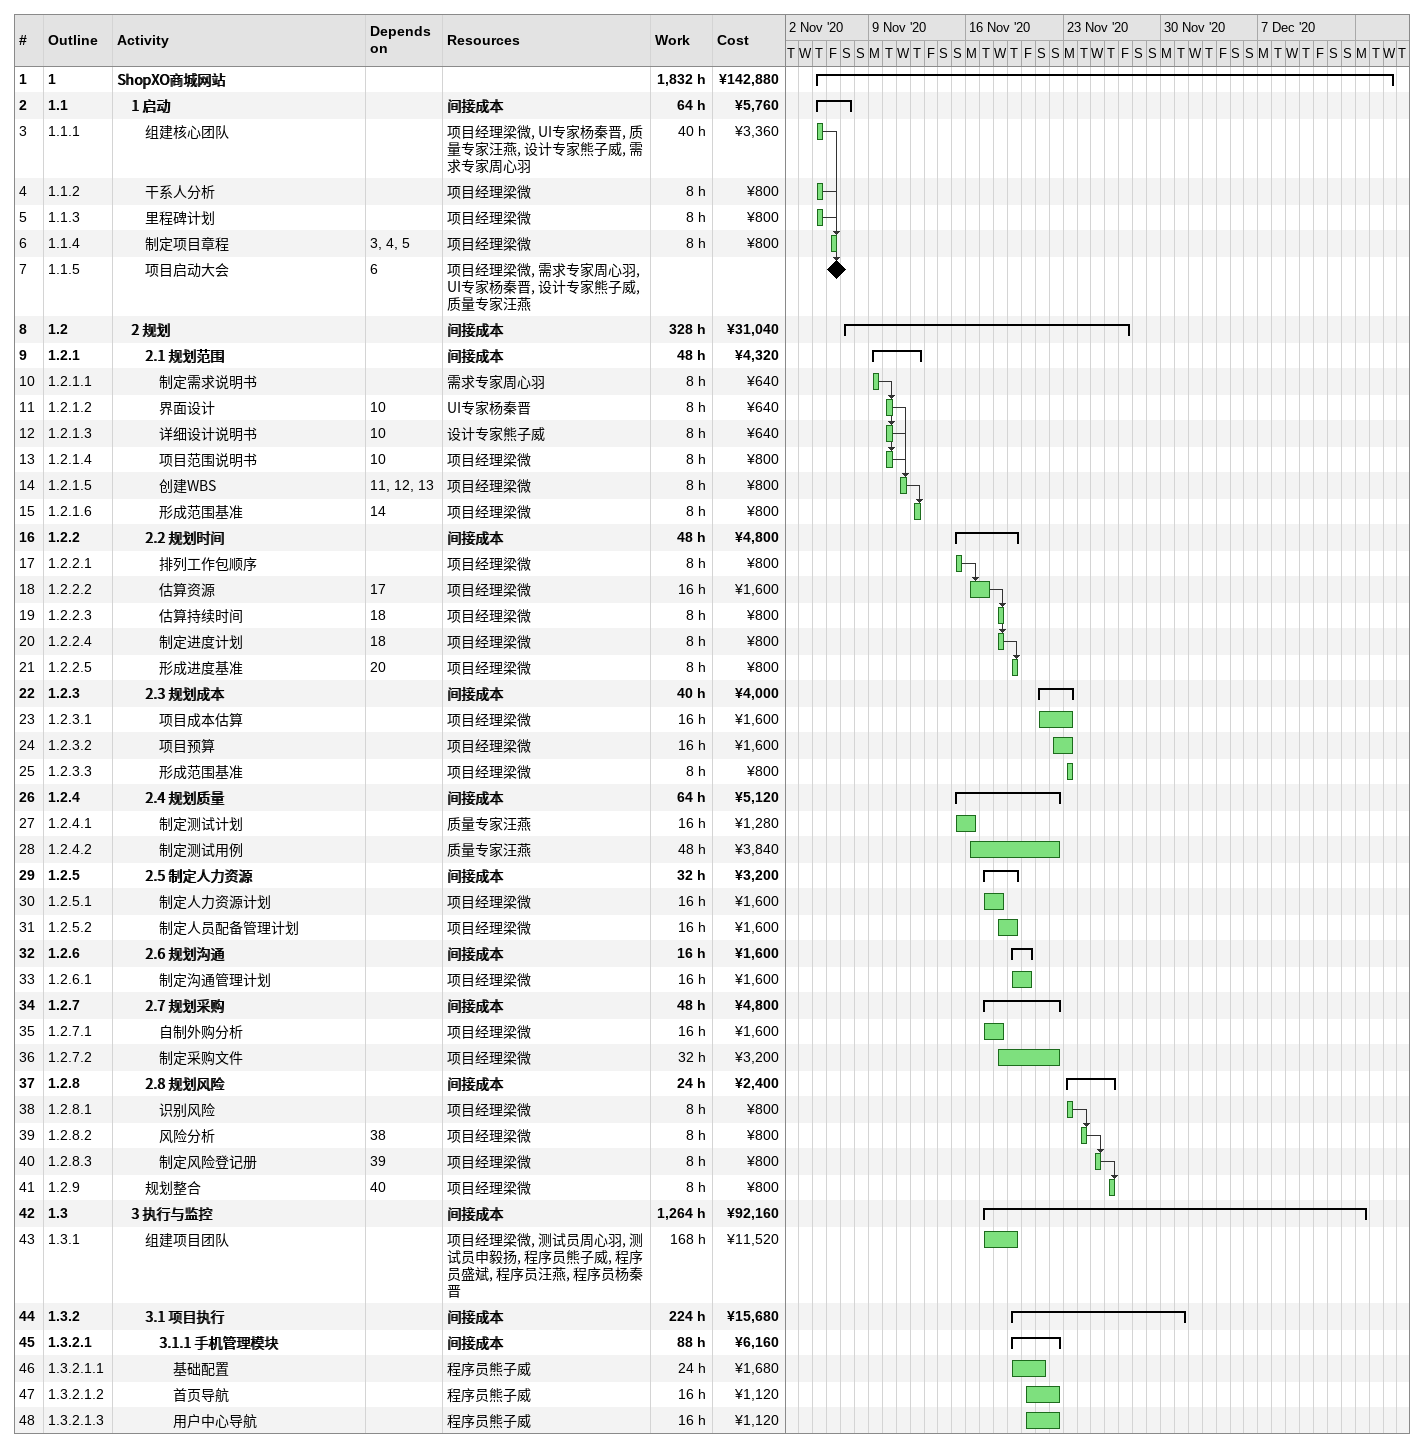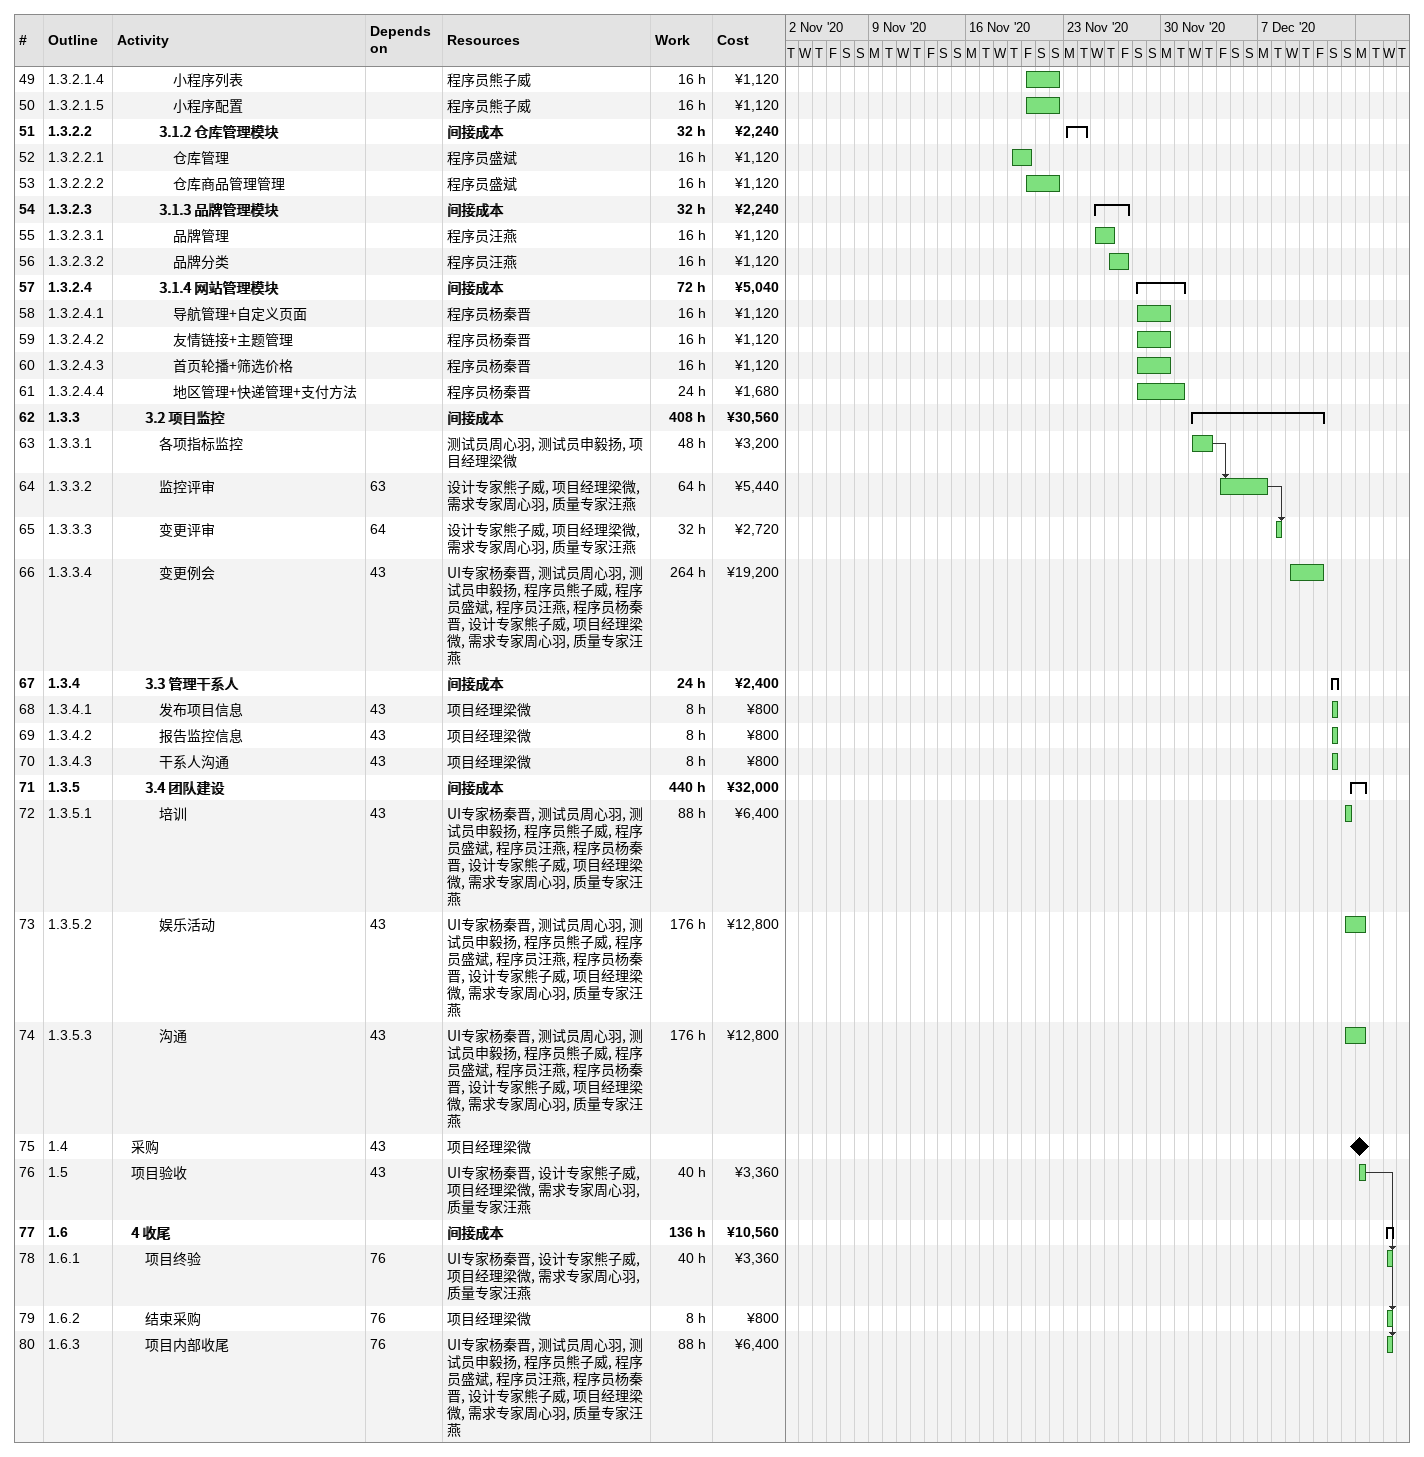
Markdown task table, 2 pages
| ID | WBS | Task | Start | Finish | Predecessors | Resources | Work (h) | Cost (¥) |
|---|---|---|---|---|---|---|---|---|
| 1 | 1 | **ShopXO商城网站** | 2020-11-05 | 2020-12-16 |  |  | 1832 | 142880 |
| 2 | 1.1 | **1 启动** | 2020-11-05 | 2020-11-07 |  | 间接成本 | 64 | 5760 |
| 3 | 1.1.1 | 组建核心团队 | 2020-11-05 | 2020-11-05 |  | 项目经理梁微, UI专家杨秦晋, 质量专家汪燕, 设计专家熊子威, 需求专家周心羽 | 40 | 3360 |
| 4 | 1.1.2 | 干系人分析 | 2020-11-05 | 2020-11-05 |  | 项目经理梁微 | 8 | 800 |
| 5 | 1.1.3 | 里程碑计划 | 2020-11-05 | 2020-11-05 |  | 项目经理梁微 | 8 | 800 |
| 6 | 1.1.4 | 制定项目章程 | 2020-11-06 | 2020-11-06 | 3, 4, 5 | 项目经理梁微 | 8 | 800 |
| 7 | 1.1.5 | 项目启动大会 (milestone) | 2020-11-06 | 2020-11-06 | 6 | 项目经理梁微, 需求专家周心羽, UI专家杨秦晋, 设计专家熊子威, 质量专家汪燕 |  |  |
| 8 | 1.2 | **2 规划** | 2020-11-07 | 2020-11-27 |  | 间接成本 | 328 | 31040 |
| 9 | 1.2.1 | **2.1 规划范围** | 2020-11-09 | 2020-11-12 |  | 间接成本 | 48 | 4320 |
| 10 | 1.2.1.1 | 制定需求说明书 | 2020-11-09 | 2020-11-09 |  | 需求专家周心羽 | 8 | 640 |
| 11 | 1.2.1.2 | 界面设计 | 2020-11-10 | 2020-11-10 | 10 | UI专家杨秦晋 | 8 | 640 |
| 12 | 1.2.1.3 | 详细设计说明书 | 2020-11-10 | 2020-11-10 | 10 | 设计专家熊子威 | 8 | 640 |
| 13 | 1.2.1.4 | 项目范围说明书 | 2020-11-10 | 2020-11-10 | 10 | 项目经理梁微 | 8 | 800 |
| 14 | 1.2.1.5 | 创建WBS | 2020-11-11 | 2020-11-11 | 11, 12, 13 | 项目经理梁微 | 8 | 800 |
| 15 | 1.2.1.6 | 形成范围基准 | 2020-11-12 | 2020-11-12 | 14 | 项目经理梁微 | 8 | 800 |
| 16 | 1.2.2 | **2.2 规划时间** | 2020-11-15 | 2020-11-19 |  | 间接成本 | 48 | 4800 |
| 17 | 1.2.2.1 | 排列工作包顺序 | 2020-11-15 | 2020-11-15 |  | 项目经理梁微 | 8 | 800 |
| 18 | 1.2.2.2 | 估算资源 | 2020-11-16 | 2020-11-17 | 17 | 项目经理梁微 | 16 | 1600 |
| 19 | 1.2.2.3 | 估算持续时间 | 2020-11-18 | 2020-11-18 | 18 | 项目经理梁微 | 8 | 800 |
| 20 | 1.2.2.4 | 制定进度计划 | 2020-11-18 | 2020-11-18 | 18 | 项目经理梁微 | 8 | 800 |
| 21 | 1.2.2.5 | 形成进度基准 | 2020-11-19 | 2020-11-19 | 20 | 项目经理梁微 | 8 | 800 |
| 22 | 1.2.3 | **2.3 规划成本** | 2020-11-21 | 2020-11-23 |  | 间接成本 | 40 | 4000 |
| 23 | 1.2.3.1 | 项目成本估算 | 2020-11-21 | 2020-11-23 |  | 项目经理梁微 | 16 | 1600 |
| 24 | 1.2.3.2 | 项目预算 | 2020-11-22 | 2020-11-23 |  | 项目经理梁微 | 16 | 1600 |
| 25 | 1.2.3.3 | 形成范围基准 | 2020-11-23 | 2020-11-23 |  | 项目经理梁微 | 8 | 800 |
| 26 | 1.2.4 | **2.4 规划质量** | 2020-11-15 | 2020-11-22 |  | 间接成本 | 64 | 5120 |
| 27 | 1.2.4.1 | 制定测试计划 | 2020-11-15 | 2020-11-16 |  | 质量专家汪燕 | 16 | 1280 |
| 28 | 1.2.4.2 | 制定测试用例 | 2020-11-16 | 2020-11-22 |  | 质量专家汪燕 | 48 | 3840 |
| 29 | 1.2.5 | **2.5 制定人力资源** | 2020-11-17 | 2020-11-19 |  | 间接成本 | 32 | 3200 |
| 30 | 1.2.5.1 | 制定人力资源计划 | 2020-11-17 | 2020-11-18 |  | 项目经理梁微 | 16 | 1600 |
| 31 | 1.2.5.2 | 制定人员配备管理计划 | 2020-11-18 | 2020-11-19 |  | 项目经理梁微 | 16 | 1600 |
| 32 | 1.2.6 | **2.6 规划沟通** | 2020-11-19 | 2020-11-20 |  | 间接成本 | 16 | 1600 |
| 33 | 1.2.6.1 | 制定沟通管理计划 | 2020-11-19 | 2020-11-20 |  | 项目经理梁微 | 16 | 1600 |
| 34 | 1.2.7 | **2.7 规划采购** | 2020-11-17 | 2020-11-22 |  | 间接成本 | 48 | 4800 |
| 35 | 1.2.7.1 | 自制外购分析 | 2020-11-17 | 2020-11-18 |  | 项目经理梁微 | 16 | 1600 |
| 36 | 1.2.7.2 | 制定采购文件 | 2020-11-18 | 2020-11-22 |  | 项目经理梁微 | 32 | 3200 |
| 37 | 1.2.8 | **2.8 规划风险** | 2020-11-23 | 2020-11-26 |  | 间接成本 | 24 | 2400 |
| 38 | 1.2.8.1 | 识别风险 | 2020-11-23 | 2020-11-23 |  | 项目经理梁微 | 8 | 800 |
| 39 | 1.2.8.2 | 风险分析 | 2020-11-24 | 2020-11-24 | 38 | 项目经理梁微 | 8 | 800 |
| 40 | 1.2.8.3 | 制定风险登记册 | 2020-11-25 | 2020-11-25 | 39 | 项目经理梁微 | 8 | 800 |
| 41 | 1.2.9 | 规划整合 | 2020-11-26 | 2020-11-26 | 40 | 项目经理梁微 | 8 | 800 |
| 42 | 1.3 | **3 执行与监控** | 2020-11-17 | 2020-12-14 |  | 间接成本 | 1264 | 92160 |
| 43 | 1.3.1 | 组建项目团队 | 2020-11-17 | 2020-11-19 |  | 项目经理梁微, 测试员周心羽, 测试员申毅扬, 程序员熊子威, 程序员盛斌, 程序员汪燕, 程序员杨秦晋 | 168 | 11520 |
| 44 | 1.3.2 | **3.1 项目执行** | 2020-11-19 | 2020-12-01 |  | 间接成本 | 224 | 15680 |
| 45 | 1.3.2.1 | **3.1.1 手机管理模块** | 2020-11-19 | 2020-11-22 |  | 间接成本 | 88 | 6160 |
| 46 | 1.3.2.1.1 | 基础配置 | 2020-11-19 | 2020-11-21 |  | 程序员熊子威 | 24 | 1680 |
| 47 | 1.3.2.1.2 | 首页导航 | 2020-11-20 | 2020-11-22 |  | 程序员熊子威 | 16 | 1120 |
| 48 | 1.3.2.1.3 | 用户中心导航 | 2020-11-20 | 2020-11-22 |  | 程序员熊子威 | 16 | 1120 |
| 49 | 1.3.2.1.4 | 小程序列表 | 2020-11-20 | 2020-11-22 |  | 程序员熊子威 | 16 | 1120 |
| 50 | 1.3.2.1.5 | 小程序配置 | 2020-11-20 | 2020-11-22 |  | 程序员熊子威 | 16 | 1120 |
| 51 | 1.3.2.2 | **3.1.2 仓库管理模块** | 2020-11-23 | 2020-11-24 |  | 间接成本 | 32 | 2240 |
| 52 | 1.3.2.2.1 | 仓库管理 | 2020-11-19 | 2020-11-20 |  | 程序员盛斌 | 16 | 1120 |
| 53 | 1.3.2.2.2 | 仓库商品管理管理 | 2020-11-20 | 2020-11-22 |  | 程序员盛斌 | 16 | 1120 |
| 54 | 1.3.2.3 | **3.1.3 品牌管理模块** | 2020-11-25 | 2020-11-27 |  | 间接成本 | 32 | 2240 |
| 55 | 1.3.2.3.1 | 品牌管理 | 2020-11-25 | 2020-11-26 |  | 程序员汪燕 | 16 | 1120 |
| 56 | 1.3.2.3.2 | 品牌分类 | 2020-11-26 | 2020-11-27 |  | 程序员汪燕 | 16 | 1120 |
| 57 | 1.3.2.4 | **3.1.4 网站管理模块** | 2020-11-28 | 2020-12-01 |  | 间接成本 | 72 | 5040 |
| 58 | 1.3.2.4.1 | 导航管理+自定义页面 | 2020-11-28 | 2020-11-30 |  | 程序员杨秦晋 | 16 | 1120 |
| 59 | 1.3.2.4.2 | 友情链接+主题管理 | 2020-11-28 | 2020-11-30 |  | 程序员杨秦晋 | 16 | 1120 |
| 60 | 1.3.2.4.3 | 首页轮播+筛选价格 | 2020-11-28 | 2020-11-30 |  | 程序员杨秦晋 | 16 | 1120 |
| 61 | 1.3.2.4.4 | 地区管理+快递管理+支付方法 | 2020-11-28 | 2020-12-01 |  | 程序员杨秦晋 | 24 | 1680 |
| 62 | 1.3.3 | **3.2 项目监控** | 2020-12-02 | 2020-12-11 |  | 间接成本 | 408 | 30560 |
| 63 | 1.3.3.1 | 各项指标监控 | 2020-12-02 | 2020-12-03 |  | 测试员周心羽, 测试员申毅扬, 项目经理梁微 | 48 | 3200 |
| 64 | 1.3.3.2 | 监控评审 | 2020-12-04 | 2020-12-07 | 63 | 设计专家熊子威, 项目经理梁微, 需求专家周心羽, 质量专家汪燕 | 64 | 5440 |
| 65 | 1.3.3.3 | 变更评审 | 2020-12-08 | 2020-12-08 | 64 | 设计专家熊子威, 项目经理梁微, 需求专家周心羽, 质量专家汪燕 | 32 | 2720 |
| 66 | 1.3.3.4 | 变更例会 | 2020-12-09 | 2020-12-11 | 43 | UI专家杨秦晋, 测试员周心羽, 测试员申毅扬, 程序员熊子威, 程序员盛斌, 程序员汪燕, 程序员杨秦晋, 设计专家熊子威, 项目经理梁微, 需求专家周心羽, 质量专家汪燕 | 264 | 19200 |
| 67 | 1.3.4 | **3.3 管理干系人** | 2020-12-12 | 2020-12-12 |  | 间接成本 | 24 | 2400 |
| 68 | 1.3.4.1 | 发布项目信息 | 2020-12-12 | 2020-12-12 | 43 | 项目经理梁微 | 8 | 800 |
| 69 | 1.3.4.2 | 报告监控信息 | 2020-12-12 | 2020-12-12 | 43 | 项目经理梁微 | 8 | 800 |
| 70 | 1.3.4.3 | 干系人沟通 | 2020-12-12 | 2020-12-12 | 43 | 项目经理梁微 | 8 | 800 |
| 71 | 1.3.5 | **3.4 团队建设** | 2020-12-13 | 2020-12-14 |  | 间接成本 | 440 | 32000 |
| 72 | 1.3.5.1 | 培训 | 2020-12-13 | 2020-12-13 | 43 | UI专家杨秦晋, 测试员周心羽, 测试员申毅扬, 程序员熊子威, 程序员盛斌, 程序员汪燕, 程序员杨秦晋, 设计专家熊子威, 项目经理梁微, 需求专家周心羽, 质量专家汪燕 | 88 | 6400 |
| 73 | 1.3.5.2 | 娱乐活动 | 2020-12-13 | 2020-12-14 | 43 | UI专家杨秦晋, 测试员周心羽, 测试员申毅扬, 程序员熊子威, 程序员盛斌, 程序员汪燕, 程序员杨秦晋, 设计专家熊子威, 项目经理梁微, 需求专家周心羽, 质量专家汪燕 | 176 | 12800 |
| 74 | 1.3.5.3 | 沟通 | 2020-12-13 | 2020-12-14 | 43 | UI专家杨秦晋, 测试员周心羽, 测试员申毅扬, 程序员熊子威, 程序员盛斌, 程序员汪燕, 程序员杨秦晋, 设计专家熊子威, 项目经理梁微, 需求专家周心羽, 质量专家汪燕 | 176 | 12800 |
| 75 | 1.4 | 采购 (milestone) | 2020-12-14 | 2020-12-14 | 43 | 项目经理梁微 |  |  |
| 76 | 1.5 | 项目验收 | 2020-12-14 | 2020-12-14 | 43 | UI专家杨秦晋, 设计专家熊子威, 项目经理梁微, 需求专家周心羽, 质量专家汪燕 | 40 | 3360 |
| 77 | 1.6 | **4 收尾** | 2020-12-16 | 2020-12-16 |  | 间接成本 | 136 | 10560 |
| 78 | 1.6.1 | 项目终验 | 2020-12-16 | 2020-12-16 | 76 | UI专家杨秦晋, 设计专家熊子威, 项目经理梁微, 需求专家周心羽, 质量专家汪燕 | 40 | 3360 |
| 79 | 1.6.2 | 结束采购 | 2020-12-16 | 2020-12-16 | 76 | 项目经理梁微 | 8 | 800 |
| 80 | 1.6.3 | 项目内部收尾 | 2020-12-16 | 2020-12-16 | 76 | UI专家杨秦晋, 测试员周心羽, 测试员申毅扬, 程序员熊子威, 程序员盛斌, 程序员汪燕, 程序员杨秦晋, 设计专家熊子威, 项目经理梁微, 需求专家周心羽, 质量专家汪燕 | 88 | 6400 |
